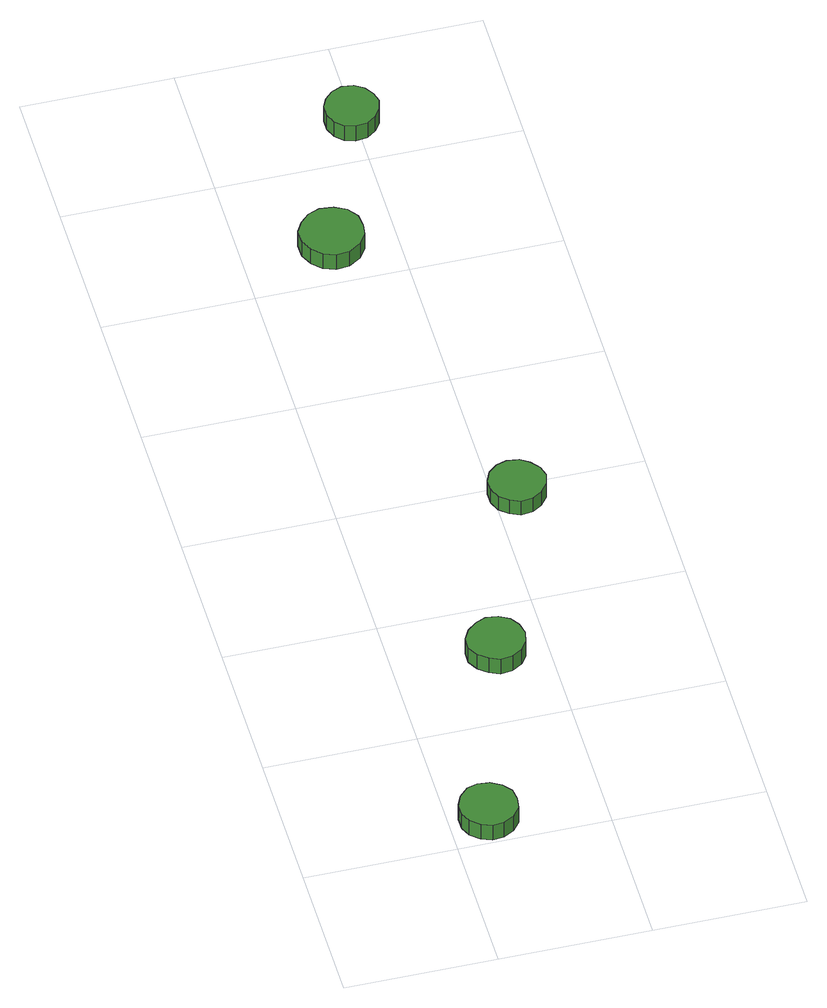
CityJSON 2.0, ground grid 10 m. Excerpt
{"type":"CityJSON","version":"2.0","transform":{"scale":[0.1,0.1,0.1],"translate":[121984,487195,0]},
"CityObjects":{
"tree1":{"type":"SolitaryVegetationObject","attributes":{"function":"something"},"geometry":[{"type":"MultiSurface","lod":"1","boundaries":[[[0,1,2,3,4,5,6,7,8,9,10,11,12,13,14]],[[15,16,17,18,19,20,21,22,23,24,25,26,27,28,29]],[[0,29,28,1]],[[1,28,27,2]],[[2,27,26,3]],[[3,26,25,4]],[[4,25,24,5]],[[5,24,23,6]],[[6,23,22,7]],[[7,22,21,8]],[[8,21,20,9]],[[9,20,19,10]],[[10,19,18,11]],[[11,18,17,12]],[[12,17,16,13]],[[13,16,15,14]],[[14,15,29,0]]]}]},
"tree2":{"type":"SolitaryVegetationObject","attributes":{"function":"something"},"geometry":[{"type":"MultiSurface","lod":"1","boundaries":[[[30,31,32,33,34,35,36,37,38,39,40,41,42,43,44]],[[45,46,47,48,49,50,51,52,53,54,55,56,57,58,59]],[[30,59,58,31]],[[31,58,57,32]],[[32,57,56,33]],[[33,56,55,34]],[[34,55,54,35]],[[35,54,53,36]],[[36,53,52,37]],[[37,52,51,38]],[[38,51,50,39]],[[39,50,49,40]],[[40,49,48,41]],[[41,48,47,42]],[[42,47,46,43]],[[43,46,45,44]],[[44,45,59,30]]]}]},
"tree3":{"type":"SolitaryVegetationObject","attributes":{"function":"something"},"geometry":[{"type":"MultiSurface","lod":"1","boundaries":[[[60,61,62,63,64,65,66,67,68,69,70,71,72,73,74]],[[75,76,77,78,79,80,81,82,83,84,85,86,87,88,89]],[[60,89,88,61]],[[61,88,87,62]],[[62,87,86,63]],[[63,86,85,64]],[[64,85,84,65]],[[65,84,83,66]],[[66,83,82,67]],[[67,82,81,68]],[[68,81,80,69]],[[69,80,79,70]],[[70,79,78,71]],[[71,78,77,72]],[[72,77,76,73]],[[73,76,75,74]],[[74,75,89,60]]]}]},
"tree4":{"type":"SolitaryVegetationObject","attributes":{"function":"something"},"geometry":[{"type":"MultiSurface","lod":"1","boundaries":[[[90,91,92,93,94,95,96,97,98,99,100,101,102,103,104]],[[105,106,107,108,109,110,111,112,113,114,115,116,117,118,119]],[[90,119,118,91]],[[91,118,117,92]],[[92,117,116,93]],[[93,116,115,94]],[[94,115,114,95]],[[95,114,113,96]],[[96,113,112,97]],[[97,112,111,98]],[[98,111,110,99]],[[99,110,109,100]],[[100,109,108,101]],[[101,108,107,102]],[[102,107,106,103]],[[103,106,105,104]],[[104,105,119,90]]]}]},
"tree5":{"type":"SolitaryVegetationObject","attributes":{"function":"something"},"geometry":[{"type":"MultiSurface","lod":"1","boundaries":[[[120,121,122,123,124,125,126,127,128,129,130,131,132,133,134]],[[135,136,137,138,139,140,141,142,143,144,145,146,147,148,149]],[[120,149,148,121]],[[121,148,147,122]],[[122,147,146,123]],[[123,146,145,124]],[[124,145,144,125]],[[125,144,143,126]],[[126,143,142,127]],[[127,142,141,128]],[[128,141,140,129]],[[129,140,139,130]],[[130,139,138,131]],[[131,138,137,132]],[[132,137,136,133]],[[133,136,135,134]],[[134,135,149,120]]]}]}
},
"vertices":[
[44,21,14],[43,29,14],[38,35,14],[31,39,14],[23,40,14],[16,38,14],[10,32,14],[7,25,14],[7,17,14],[10,10,14],[16,5,14],[23,2,14],[31,3,14],[38,7,14],[43,13,14],[43,13,1],[38,7,1],[31,3,1],[23,2,1],[16,5,1],[10,10,1],[7,17,1],[7,25,1],[10,32,1],[16,38,1],[23,40,1],[31,39,1],[38,35,1],[43,29,1],[44,21,1],
[86,161,14],[84,169,14],[80,175,14],[73,179,14],[65,180,14],[58,177,14],[52,172,14],[48,165,14],[48,157,14],[52,150,14],[58,145,14],[65,142,14],[73,143,14],[80,147,14],[84,153,14],[84,153,1],[80,147,1],[73,143,1],[65,142,1],[58,145,1],[52,150,1],[48,157,1],[48,165,1],[52,172,1],[58,177,1],[65,180,1],[73,179,1],[80,175,1],[84,169,1],[86,161,1],
[133,289,17],[131,296,17],[126,302,17],[120,306,17],[112,307,17],[105,305,17],[99,300,17],[96,293,17],[96,285,17],[99,278,17],[105,273,17],[112,270,17],[120,271,17],[126,275,17],[131,281,17],[131,281,5],[126,275,5],[120,271,5],[112,270,5],[105,273,5],[99,278,5],[96,285,5],[96,293,5],[99,300,5],[105,305,5],[112,307,5],[120,306,5],[126,302,5],[131,296,5],[133,289,5],
[77,527,20],[76,536,20],[71,543,20],[63,547,20],[54,548,20],[46,545,20],[40,539,20],[36,532,20],[36,523,20],[40,515,20],[46,509,20],[54,506,20],[63,507,20],[71,512,20],[76,519,20],[76,519,7],[71,512,7],[63,507,7],[54,506,7],[46,509,7],[40,515,7],[36,523,7],[36,532,7],[40,539,7],[46,545,7],[54,548,7],[63,547,7],[71,543,7],[76,536,7],[77,527,7],
[116,636,14],[114,643,14],[110,649,14],[104,653,14],[96,654,14],[89,651,14],[84,646,14],[81,640,14],[81,632,14],[84,625,14],[89,620,14],[96,618,14],[104,619,14],[110,623,14],[114,629,14],[114,629,1],[110,623,1],[104,619,1],[96,618,1],[89,620,1],[84,625,1],[81,632,1],[81,640,1],[84,646,1],[89,651,1],[96,654,1],[104,653,1],[110,649,1],[114,643,1],[116,636,1]
]}
